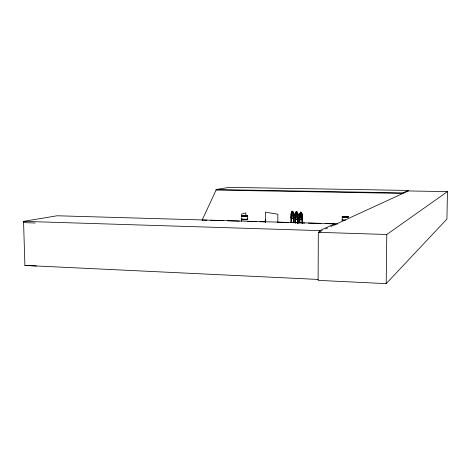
<?xml version="1.0" encoding="UTF-8"?>
<svg xmlns="http://www.w3.org/2000/svg" width="471" height="471" viewBox="0 0 471 471"><rect width="100%" height="100%" fill="white"/><g stroke="black" fill="none" stroke-linecap="round" stroke-linejoin="round"><path stroke-width="0.71" d="M291.049 222.383L291.366 212.598C292.909 213.581 291.484 208.777 291.991 212.727L291.525 213.163L291.525 215.901L291.985 217.131L292.85 217.231L293.321 216.112L293.321 213.363L292.856 212.821L292.862 211.349M291.166 222.377L291.102 213.116L291.384 212.651L293.515 212.886M291.302 222.418L291.178 213.969L291.425 222.406M292.897 212.821L292.927 211.302L291.961 211.202M293.557 222.701L293.568 214.264L293.945 214.281L293.568 214.264M293.68 222.689L293.692 214.258M293.816 222.73L293.857 213.398L293.933 222.724M295.435 218.962L297.631 219.221L297.978 217.838L297.654 219.268L295.411 219.009L295.129 213.551L295.429 213.057L296.065 213.127M295.134 222.901L295.129 213.551M295.258 222.889L295.27 214.435L295.517 222.918M295.394 222.93L295.405 214.47M296.135 213.18L296.135 211.703M296.977 211.797L296.977 213.281L297.442 213.822L297.442 216.589L296.965 217.72L296.088 217.614L295.623 216.377L296.071 211.65L297.048 211.75L297.013 213.275M297.678 223.219L297.696 214.729L298.072 214.752L297.696 214.729M297.802 223.207L297.813 214.723M297.937 223.248L297.949 213.858L297.042 213.228M298.061 223.242L297.984 213.858M299.479 222.736L299.474 214.04L299.774 213.54L302.017 213.834M299.597 222.724L299.615 214.923M299.739 222.765L299.756 214.964M299.862 222.759L299.868 219.209M300.427 212.127C300.934 216.083 299.35 210.849 301.416 212.227L301.811 217.096L301.334 218.232L300.445 218.126L299.974 216.884L299.98 214.111L300.457 213.663L299.774 213.54M302.052 223.054L302.194 215.218L302.435 223.077M302.176 223.048L302.194 215.218M301.416 213.716L302.029 213.781L302.335 214.364L302.029 219.792L299.756 219.533L299.503 218.014M302.317 223.089L302.364 214.346L302.029 213.781M322.27 230.502L318.314 232.321L318.113 280.357L386.196 283.636L446.92 219.062L447.45 191.62L408.339 190.943L334.822 224.732M319.791 232.804L319.803 230.613L334.881 223.76L334.875 225.061L334.157 225.038M342.187 219.757L342.211 216.754M386.196 283.636L386.797 234.499L447.45 191.62M408.339 190.943L408.345 190.437L402.94 192.898L402.935 193.428L216.095 190.037L202.147 220.057L206.987 220.198M293.533 218.78L293.851 217.349L293.533 218.78L291.313 218.52L293.51 218.727M299.503 214.058L299.815 213.54M343.506 216.843L342.747 216.813M247.287 216.195L246.61 216.33M245.15 216.401L247.605 216.048M247.681 215.8L246.869 216.001M247.522 215.895L247.628 215.742M243.13 215.677L247.687 215.942L246.745 216.183L247.075 216.154M241.988 216.065L247.163 215.948M242.171 216.319L241.552 216.03M241.393 216.118L242.135 215.977M241.841 216.012L242.771 216.048L242.347 216.089M242.483 215.977L241.953 215.901L247.616 216.048M241.982 216.018L242.783 216.054M241.423 215.995L242.147 216.13L241.37 215.806L242.453 215.594M241.535 215.842L243.13 215.665M325.573 228.983L327.551 228.076M330.854 226.557L333.497 225.344M342.917 216.742L343.306 216.866A3.203 0.3 0.4 0 0 348.54 216.719A3.203 0.3 0.4 0 0 344.383 216.348A3.203 0.3 0.4 0 0 343.277 216.848L343.118 216.866M202.554 220.075L202.147 220.057M247.151 216.266L247.51 216.195M36.438 265.991L24.898 265.426L23.55 221.358L57.162 215.771L334.881 223.76M216.095 190.037L216.095 189.536L229.1 187.364L408.345 190.437M242.518 215.918L241.376 215.795M245.939 216.189L247.092 216.012M246.627 216.148L247.234 216.142L246.904 216.189M241.9 215.783L242.441 215.724M291.031 217.025L291.355 218.515L291.102 217.019M295.123 217.508L295.47 218.962M302.453 215.247L302.07 215.223M292.891 212.774L293.857 213.398L293.527 212.839M245.933 216.054L246.621 216.006M247.204 216.207L246.945 216.195M243.136 215.553L242.441 215.6L244.726 215.518M277.619 222.224L277.684 222.271M265.303 222.182L265.297 219.998L265.65 220.028L265.656 222.212M245.939 216.177L242.771 216.171M243.907 215.518L247.357 215.671M245.155 216.401L242.159 216.324M242.306 215.865L242.624 215.883M242.447 216.012L242.259 216.101M243.513 216.207L244.325 216.224M216.095 189.536L402.94 192.898M210.661 220.304L223.154 220.663M227.564 220.787L239.321 221.129M247.405 221.364L256.224 221.617M259.904 221.723L265.043 221.87M277.543 222.23L288.564 222.547M292.974 222.677L304.731 223.013M308.411 223.119L320.904 223.478M325.314 223.607L337.807 223.966M23.55 221.358L319.803 230.613M318.314 232.321L386.797 234.499M23.591 222.624L35.178 223.001M343.212 216.689L342.8 216.731M245.532 215.518L246.274 215.547M24.898 265.426L318.119 279.438M241.923 216.089L242.771 216.189M295.441 213.11L297.643 213.345L297.913 213.875M299.78 219.486L302.005 219.745M265.297 219.998L265.509 222.224M247.681 215.942L247.693 218.915M245.868 215.806L245.85 212.916L241.629 214.052L241.641 216.254M241.647 217.72L241.664 221.382M265.45 222.177L265.426 212.174L277.831 214.223L277.837 222.3M247.634 218.832A3.156 0.306 -0.3 0 1 243.931 219.209A3.156 0.306 -0.3 0 1 241.917 218.75M247.64 219.457A3.156 0.306 -0.3 0 1 243.937 219.833A3.156 0.306 -0.3 0 1 241.923 219.374M247.405 219.162A3.203 0.312 -0.3 0 1 246.445 219.557A3.203 0.312 -0.3 0 1 242.335 219.551A3.203 0.312 -0.3 0 1 241.888 219.156M247.405 218.974A3.203 0.306 -0.3 0 1 246.445 219.362A3.203 0.306 -0.3 0 1 242.335 219.356A3.203 0.306 -0.3 0 1 241.882 218.962M345.561 220.075A3.191 0.306 0.4 0 1 342.711 219.916A3.191 0.306 0.4 0 1 342.535 219.604M344.713 220.481A3.238 0.318 0.4 0 1 342.488 220.01M344.713 220.287A3.238 0.312 0.4 0 1 342.488 219.822M343.936 220.658A3.191 0.312 0.4 0 1 342.252 220.304M291.991 213.216L291.991 215.959L292.856 216.059L292.856 213.31L291.991 213.216M292.15 211.514L292.15 212.009L292.703 212.068L292.703 211.579L292.15 211.514M296.094 213.675L296.094 216.43L296.971 216.536L296.971 213.769L296.094 213.675M296.253 211.968L296.253 212.456L296.818 212.521L296.818 212.027L296.253 211.968M300.457 214.164L300.451 216.937L301.334 217.043L301.34 214.258L300.457 214.164M300.616 212.445L300.616 212.939L301.187 213.004L301.187 212.503L300.616 212.445M343.282 217.155A3.191 0.3 0.4 0 0 348.522 217.031A3.191 0.3 0.4 0 0 344.389 216.66A3.191 0.3 0.4 0 0 343.282 217.155M343.277 216.972A3.203 0.3 0.4 0 0 348.54 216.843A3.203 0.3 0.4 0 0 344.383 216.472A3.203 0.3 0.4 0 0 343.277 216.972"/></g></svg>
